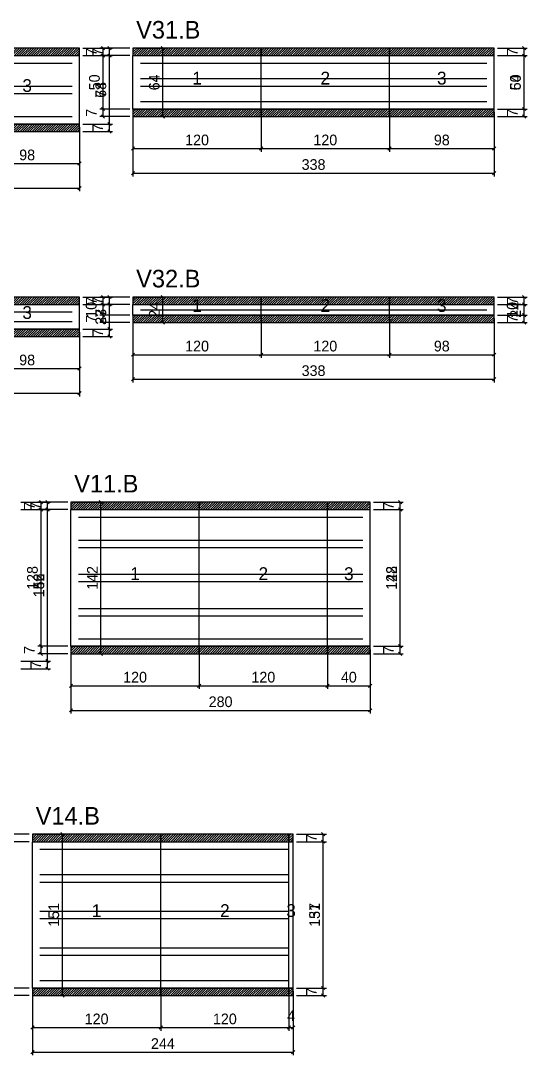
# Model space of a CAD drawing. Extents: x -10500 to 3070, y -7991 to 1250.
# Drawn here: x 516 to 990, y -6690 to -5721 of the extents above; entities that cross this region are included whole.
import ezdxf
from ezdxf.enums import TextEntityAlignment as Align

# ---------------------------------------------------------------- set-up
doc = ezdxf.new("R2010")
doc.units = 0
for name, color, linetype in [('5', 5, 'Continuous'), ('COTA', 241, 'Continuous'), ('NOMENCLATURA', 7, 'Continuous'), ('Painéis', 200, 'Continuous'), ('SARR_2.2x7', 40, 'Continuous'), ('SCO-___-LAJ', 224, 'Continuous')]:
    doc.layers.add(name, color=color, linetype=linetype)
doc.dimstyles.new('PAINEL', dxfattribs={"dimtxt": 10, "dimasz": 3, "dimexe": 3, "dimexo": 3, "dimgap": 3, "dimtad": 1, "dimblk": 'OBLIQUE', "dimblk1": 'OBLIQUE', "dimcen": 2.5, "dimclrd": 4, "dimclre": 4, "dimclrt": 240, "dimazin": 3, "dimtfac": 1, "dimtmove": 0, "dimatfit": 3})

# ---------------------------------------------------------------- blocks, each defined once
blk = doc.blocks.new('_OBLIQUE')
at = {"color": 0, "linetype": 'BYBLOCK'}
blk.add_line((-0.5, -0.5), (0.5, 0.5), dxfattribs=at)

msp = doc.modelspace()

# ---------------------------------------------------------------- hatches: boundary and pattern name
at = {"layer": 'COTA'}
h = msp.add_hatch(dxfattribs=at)
h.set_pattern_fill('ANSI31', scale=0.5)
h.paths.add_polyline_path([(473, -5753.7), (571, -5753.7), (571, -5746.7), (473, -5746.7)])
h = msp.add_hatch(dxfattribs=at)
h.set_pattern_fill('ANSI31', scale=0.5)
h.paths.add_polyline_path([(621, -5753.7), (741, -5753.7), (741, -5746.7), (621, -5746.7)])
h = msp.add_hatch(dxfattribs=at)
h.set_pattern_fill('ANSI31', scale=0.5)
h.paths.add_polyline_path([(741, -5753.7), (861, -5753.7), (861, -5746.7), (741, -5746.7)])
h = msp.add_hatch(dxfattribs=at)
h.set_pattern_fill('ANSI31', scale=0.5)
h.paths.add_polyline_path([(861, -5753.7), (959, -5753.7), (959, -5746.7), (861, -5746.7)])
h = msp.add_hatch(dxfattribs=at)
h.set_pattern_fill('ANSI31', scale=0.5)
h.paths.add_polyline_path([(621, -5810.7), (741, -5810.7), (741, -5803.7), (621, -5803.7)])
h = msp.add_hatch(dxfattribs=at)
h.set_pattern_fill('ANSI31', scale=0.5)
h.paths.add_polyline_path([(741, -5810.7), (861, -5810.7), (861, -5803.7), (741, -5803.7)])
h = msp.add_hatch(dxfattribs=at)
h.set_pattern_fill('ANSI31', scale=0.5)
h.paths.add_polyline_path([(861, -5810.7), (959, -5810.7), (959, -5803.7), (861, -5803.7)])
h = msp.add_hatch(dxfattribs=at)
h.set_pattern_fill('ANSI31', scale=0.5)
h.paths.add_polyline_path([(473, -5824.7), (571, -5824.7), (571, -5817.7), (473, -5817.7)])
h = msp.add_hatch(dxfattribs=at)
h.set_pattern_fill('ANSI31', scale=0.5)
h.paths.add_polyline_path([(473, -5986.7), (571, -5986.7), (571, -5979.7), (473, -5979.7)])
h = msp.add_hatch(dxfattribs=at)
h.set_pattern_fill('ANSI31', scale=0.5)
h.paths.add_polyline_path([(621, -5986.7), (741, -5986.7), (741, -5979.7), (621, -5979.7)])
h = msp.add_hatch(dxfattribs=at)
h.set_pattern_fill('ANSI31', scale=0.5)
h.paths.add_polyline_path([(741, -5986.7), (861, -5986.7), (861, -5979.7), (741, -5979.7)])
h = msp.add_hatch(dxfattribs=at)
h.set_pattern_fill('ANSI31', scale=0.5)
h.paths.add_polyline_path([(861, -5986.7), (959, -5986.7), (959, -5979.7), (861, -5979.7)])
h = msp.add_hatch(dxfattribs=at)
h.set_pattern_fill('ANSI31', scale=0.5)
h.paths.add_polyline_path([(621, -6003.7), (741, -6003.7), (741, -5996.7), (621, -5996.7)])
h = msp.add_hatch(dxfattribs=at)
h.set_pattern_fill('ANSI31', scale=0.5)
h.paths.add_polyline_path([(741, -6003.7), (861, -6003.7), (861, -5996.7), (741, -5996.7)])
h = msp.add_hatch(dxfattribs=at)
h.set_pattern_fill('ANSI31', scale=0.5)
h.paths.add_polyline_path([(861, -6003.7), (959, -6003.7), (959, -5996.7), (861, -5996.7)])
h = msp.add_hatch(dxfattribs=at)
h.set_pattern_fill('ANSI31', scale=0.5)
h.paths.add_polyline_path([(473, -6016.7), (571, -6016.7), (571, -6009.7), (473, -6009.7)])
h = msp.add_hatch(dxfattribs=at)
h.set_pattern_fill('ANSI31', scale=0.5)
h.paths.add_polyline_path([(563, -6178.7), (683, -6178.7), (683, -6171.7), (563, -6171.7)])
h = msp.add_hatch(dxfattribs=at)
h.set_pattern_fill('ANSI31', scale=0.5)
h.paths.add_polyline_path([(683, -6178.7), (803, -6178.7), (803, -6171.7), (683, -6171.7)])
h = msp.add_hatch(dxfattribs=at)
h.set_pattern_fill('ANSI31', scale=0.5)
h.paths.add_polyline_path([(803, -6178.7), (843, -6178.7), (843, -6171.7), (803, -6171.7)])
h = msp.add_hatch(dxfattribs=at)
h.set_pattern_fill('ANSI31', scale=0.5)
h.paths.add_polyline_path([(563, -6313.7), (683, -6313.7), (683, -6306.7), (563, -6306.7)])
h = msp.add_hatch(dxfattribs=at)
h.set_pattern_fill('ANSI31', scale=0.5)
h.paths.add_polyline_path([(683, -6313.7), (803, -6313.7), (803, -6306.7), (683, -6306.7)])
h = msp.add_hatch(dxfattribs=at)
h.set_pattern_fill('ANSI31', scale=0.5)
h.paths.add_polyline_path([(803, -6313.7), (843, -6313.7), (843, -6306.7), (803, -6306.7)])
h = msp.add_hatch(dxfattribs=at)
h.set_pattern_fill('ANSI31', scale=0.5)
h.paths.add_polyline_path([(527, -6489.7), (647, -6489.7), (647, -6482.7), (527, -6482.7)])
h = msp.add_hatch(dxfattribs=at)
h.set_pattern_fill('ANSI31', scale=0.5)
h.paths.add_polyline_path([(647, -6489.7), (767, -6489.7), (767, -6482.7), (647, -6482.7)])
h = msp.add_hatch(dxfattribs=at)
h.set_pattern_fill('ANSI31', scale=0.5)
h.paths.add_polyline_path([(767, -6489.7), (771, -6489.7), (771, -6482.7), (767, -6482.7)])
h = msp.add_hatch(dxfattribs=at)
h.set_pattern_fill('ANSI31', scale=0.5)
h.paths.add_polyline_path([(527, -6633.7), (647, -6633.7), (647, -6626.7), (527, -6626.7)])
h = msp.add_hatch(dxfattribs=at)
h.set_pattern_fill('ANSI31', scale=0.5)
h.paths.add_polyline_path([(647, -6633.7), (767, -6633.7), (767, -6626.7), (647, -6626.7)])
h = msp.add_hatch(dxfattribs=at)
h.set_pattern_fill('ANSI31', scale=0.5)
h.paths.add_polyline_path([(767, -6633.7), (771, -6633.7), (771, -6626.7), (767, -6626.7)])

# ---------------------------------------------------------------- linework, layer by layer
at = {"layer": 'Painéis'}
for p, q in [((473, -5753.7), (571, -5753.7)), ((571, -5817.7), (571, -5753.7)), ((621, -5753.7), (741, -5753.7)), ((621, -5803.7), (621, -5753.7)), ((741, -5803.7), (741, -5753.7)), ((741, -5803.7), (741, -5753.7)), ((741, -5753.7), (861, -5753.7)), ((741, -5803.7), (741, -5753.7)), ((861, -5803.7), (861, -5753.7)), ((861, -5803.7), (861, -5753.7)), ((861, -5753.7), (959, -5753.7)), ((861, -5803.7), (861, -5753.7)), ((959, -5803.7), (959, -5753.7)), ((621, -5803.7), (741, -5803.7)), ((741, -5803.7), (861, -5803.7)), ((861, -5803.7), (959, -5803.7)), ((473, -5817.7), (571, -5817.7)), ((473, -5986.7), (571, -5986.7)), ((571, -6009.7), (571, -5986.7)), ((621, -5986.7), (741, -5986.7)), ((621, -5996.7), (621, -5986.7)), ((741, -5996.7), (741, -5986.7)), ((741, -5996.7), (741, -5986.7)), ((741, -5986.7), (861, -5986.7)), ((741, -5996.7), (741, -5986.7)), ((861, -5996.7), (861, -5986.7)), ((861, -5996.7), (861, -5986.7)), ((861, -5986.7), (959, -5986.7)), ((861, -5996.7), (861, -5986.7)), ((959, -5996.7), (959, -5986.7)), ((621, -5996.7), (741, -5996.7)), ((741, -5996.7), (861, -5996.7)), ((861, -5996.7), (959, -5996.7)), ((473, -6009.7), (571, -6009.7)), ((563, -6178.7), (683, -6178.7)), ((563, -6306.7), (563, -6178.7)), ((683, -6306.7), (683, -6178.7)), ((683, -6306.7), (683, -6178.7)), ((683, -6178.7), (803, -6178.7)), ((683, -6306.7), (683, -6178.7)), ((803, -6306.7), (803, -6178.7)), ((803, -6306.7), (803, -6178.7)), ((803, -6178.7), (843, -6178.7)), ((803, -6306.7), (803, -6178.7)), ((843, -6306.7), (843, -6178.7)), ((563, -6306.7), (683, -6306.7)), ((683, -6306.7), (803, -6306.7)), ((803, -6306.7), (843, -6306.7)), ((527, -6489.7), (647, -6489.7)), ((527, -6626.7), (527, -6489.7)), ((647, -6626.7), (647, -6489.7)), ((647, -6626.7), (647, -6489.7)), ((647, -6489.7), (767, -6489.7)), ((647, -6626.7), (647, -6489.7)), ((767, -6626.7), (767, -6489.7)), ((767, -6626.7), (767, -6489.7)), ((767, -6489.7), (771, -6489.7)), ((767, -6626.7), (767, -6489.7)), ((771, -6626.7), (771, -6489.7)), ((527, -6626.7), (647, -6626.7)), ((647, -6626.7), (767, -6626.7)), ((767, -6626.7), (771, -6626.7))]:
    msp.add_line(p, q, dxfattribs=at)
at = {"layer": 'SARR_2.2x7'}
for points in [[(473, -5760.7), (564, -5760.7)], [(473, -5760.7), (564, -5760.7)], [(628, -5760.7), (741, -5760.7)], [(628, -5760.7), (741, -5760.7)], [(741, -5760.7), (861, -5760.7)], [(741, -5760.7), (861, -5760.7)], [(861, -5760.7), (952, -5760.7)], [(861, -5760.7), (952, -5760.7)], [(473, -5782.2), (564, -5782.2)], [(473, -5782.2), (564, -5782.2)], [(628, -5775.2), (741, -5775.2)], [(628, -5775.2), (741, -5775.2)], [(628, -5782.2), (741, -5782.2)], [(628, -5782.2), (741, -5782.2)], [(741, -5775.2), (861, -5775.2)], [(741, -5775.2), (861, -5775.2)], [(741, -5782.2), (861, -5782.2)], [(741, -5782.2), (861, -5782.2)], [(861, -5775.2), (952, -5775.2)], [(861, -5775.2), (952, -5775.2)], [(861, -5782.2), (952, -5782.2)], [(861, -5782.2), (952, -5782.2)], [(473, -5789.2), (564, -5789.2)], [(473, -5789.2), (564, -5789.2)], [(628, -5796.7), (741, -5796.7)], [(628, -5796.7), (741, -5796.7)], [(741, -5796.7), (861, -5796.7)], [(741, -5796.7), (861, -5796.7)], [(861, -5796.7), (952, -5796.7)], [(861, -5796.7), (952, -5796.7)], [(473, -5810.7), (564, -5810.7)], [(473, -5810.7), (564, -5810.7)], [(473, -5993.7), (564, -5993.7)], [(473, -5993.7), (564, -5993.7)], [(628, -5991.7), (741, -5991.7)], [(628, -5991.7), (741, -5991.7)], [(741, -5991.7), (861, -5991.7)], [(741, -5991.7), (861, -5991.7)], [(861, -5991.7), (952, -5991.7)], [(861, -5991.7), (952, -5991.7)], [(473, -6002.7), (564, -6002.7)], [(473, -6002.7), (564, -6002.7)], [(570, -6185.7), (683, -6185.7)], [(570, -6185.7), (683, -6185.7)], [(683, -6185.7), (803, -6185.7)], [(683, -6185.7), (803, -6185.7)], [(803, -6185.7), (836, -6185.7)], [(803, -6185.7), (836, -6185.7)], [(570, -6207.2), (683, -6207.2)], [(570, -6207.2), (683, -6207.2)], [(683, -6207.2), (803, -6207.2)], [(683, -6207.2), (803, -6207.2)], [(803, -6207.2), (836, -6207.2)], [(803, -6207.2), (836, -6207.2)], [(570, -6214.2), (683, -6214.2)], [(570, -6214.2), (683, -6214.2)], [(683, -6214.2), (803, -6214.2)], [(683, -6214.2), (803, -6214.2)], [(803, -6214.2), (836, -6214.2)], [(803, -6214.2), (836, -6214.2)], [(570, -6239.2), (683, -6239.2)], [(570, -6239.2), (683, -6239.2)], [(570, -6246.2), (683, -6246.2)], [(570, -6246.2), (683, -6246.2)], [(683, -6239.2), (803, -6239.2)], [(683, -6239.2), (803, -6239.2)], [(683, -6246.2), (803, -6246.2)], [(683, -6246.2), (803, -6246.2)], [(803, -6239.2), (836, -6239.2)], [(803, -6239.2), (836, -6239.2)], [(803, -6246.2), (836, -6246.2)], [(803, -6246.2), (836, -6246.2)], [(570, -6271.2), (683, -6271.2)], [(570, -6271.2), (683, -6271.2)], [(683, -6271.2), (803, -6271.2)], [(683, -6271.2), (803, -6271.2)], [(803, -6271.2), (836, -6271.2)], [(803, -6271.2), (836, -6271.2)], [(570, -6278.2), (683, -6278.2)], [(570, -6278.2), (683, -6278.2)], [(683, -6278.2), (803, -6278.2)], [(683, -6278.2), (803, -6278.2)], [(803, -6278.2), (836, -6278.2)], [(803, -6278.2), (836, -6278.2)], [(570, -6299.7), (683, -6299.7)], [(570, -6299.7), (683, -6299.7)], [(683, -6299.7), (803, -6299.7)], [(683, -6299.7), (803, -6299.7)], [(803, -6299.7), (836, -6299.7)], [(803, -6299.7), (836, -6299.7)], [(534, -6496.7), (647, -6496.7)], [(534, -6496.7), (647, -6496.7)], [(647, -6496.7), (767, -6496.7)], [(647, -6496.7), (767, -6496.7)], [(534, -6520.45), (647, -6520.45)], [(534, -6520.45), (647, -6520.45)], [(534, -6527.45), (647, -6527.45)], [(534, -6527.45), (647, -6527.45)], [(647, -6520.45), (767, -6520.45)], [(647, -6520.45), (767, -6520.45)], [(647, -6527.45), (767, -6527.45)], [(647, -6527.45), (767, -6527.45)], [(534, -6554.7), (647, -6554.7)], [(534, -6554.7), (647, -6554.7)], [(647, -6554.7), (767, -6554.7)], [(647, -6554.7), (767, -6554.7)], [(534, -6561.7), (647, -6561.7)], [(534, -6561.7), (647, -6561.7)], [(647, -6561.7), (767, -6561.7)], [(647, -6561.7), (767, -6561.7)], [(534, -6588.95), (647, -6588.95)], [(534, -6588.95), (647, -6588.95)], [(534, -6595.95), (647, -6595.95)], [(534, -6595.95), (647, -6595.95)], [(647, -6588.95), (767, -6588.95)], [(647, -6588.95), (767, -6588.95)], [(647, -6595.95), (767, -6595.95)], [(647, -6595.95), (767, -6595.95)], [(534, -6619.7), (647, -6619.7)], [(534, -6619.7), (647, -6619.7)], [(647, -6619.7), (767, -6619.7)], [(647, -6619.7), (767, -6619.7)]]:
    msp.add_lwpolyline(points, dxfattribs=at)
at = {"layer": 'SCO-___-LAJ'}
for points in [[(473, -5753.7), (571, -5753.7), (571, -5746.7), (473, -5746.7)], [(621, -5753.7), (741, -5753.7), (741, -5746.7), (621, -5746.7)], [(741, -5753.7), (861, -5753.7), (861, -5746.7), (741, -5746.7)], [(861, -5753.7), (959, -5753.7), (959, -5746.7), (861, -5746.7)], [(621, -5810.7), (741, -5810.7), (741, -5803.7), (621, -5803.7)], [(741, -5810.7), (861, -5810.7), (861, -5803.7), (741, -5803.7)], [(861, -5810.7), (959, -5810.7), (959, -5803.7), (861, -5803.7)], [(473, -5824.7), (571, -5824.7), (571, -5817.7), (473, -5817.7)], [(473, -5986.7), (571, -5986.7), (571, -5979.7), (473, -5979.7)], [(621, -5986.7), (741, -5986.7), (741, -5979.7), (621, -5979.7)], [(741, -5986.7), (861, -5986.7), (861, -5979.7), (741, -5979.7)], [(861, -5986.7), (959, -5986.7), (959, -5979.7), (861, -5979.7)], [(621, -6003.7), (741, -6003.7), (741, -5996.7), (621, -5996.7)], [(741, -6003.7), (861, -6003.7), (861, -5996.7), (741, -5996.7)], [(861, -6003.7), (959, -6003.7), (959, -5996.7), (861, -5996.7)], [(473, -6016.7), (571, -6016.7), (571, -6009.7), (473, -6009.7)], [(563, -6178.7), (683, -6178.7), (683, -6171.7), (563, -6171.7)], [(683, -6178.7), (803, -6178.7), (803, -6171.7), (683, -6171.7)], [(803, -6178.7), (843, -6178.7), (843, -6171.7), (803, -6171.7)], [(563, -6313.7), (683, -6313.7), (683, -6306.7), (563, -6306.7)], [(683, -6313.7), (803, -6313.7), (803, -6306.7), (683, -6306.7)], [(803, -6313.7), (843, -6313.7), (843, -6306.7), (803, -6306.7)], [(527, -6489.7), (647, -6489.7), (647, -6482.7), (527, -6482.7)], [(647, -6489.7), (767, -6489.7), (767, -6482.7), (647, -6482.7)], [(767, -6489.7), (771, -6489.7), (771, -6482.7), (767, -6482.7)], [(527, -6633.7), (647, -6633.7), (647, -6626.7), (527, -6626.7)], [(647, -6633.7), (767, -6633.7), (767, -6626.7), (647, -6626.7)], [(767, -6633.7), (771, -6633.7), (771, -6626.7), (767, -6626.7)]]:
    msp.add_lwpolyline(points, close=True, dxfattribs=at)

# ---------------------------------------------------------------- texts
at = {"layer": '5'}
for s, p in [('1', (681, -5774.7)), ('2', (801, -5774.7)), ('3', (910, -5774.7)), ('3', (522, -5781.7)), ('1', (681, -5987.7)), ('2', (801, -5987.7)), ('3', (910, -5987.7)), ('3', (522, -5994.2)), ('1', (623, -6238.7)), ('2', (743, -6238.7)), ('3', (823, -6238.7)), ('1', (587, -6554.2)), ('2', (707, -6554.2)), ('3', (769, -6554.2))]:
    msp.add_text(s, height=12, dxfattribs=at).set_placement(p, align=Align.MIDDLE_CENTER)
at = {"layer": 'NOMENCLATURA'}
for s, p in [('V31.B', (624, -5737.7)), ('V32.B', (624, -5970.7)), ('V11.B', (566, -6162.7)), ('V14.B', (530, -6473.7))]:
    msp.add_text(s, height=16.5, dxfattribs=at).set_placement(p)

# ---------------------------------------------------------------- dimensions: what is measured, and where the dimension line sits
at = {"layer": 'COTA'}
for base, p1, p2 in [((599, -5824.7), (571, -5824.7), (571, -5746.7)), ((599, -5753.7), (571, -5753.7), (571, -5746.7)), ((599, -5817.7), (571, -5817.7), (571, -5753.7)), ((593, -5753.7), (621, -5753.7), (621, -5746.7)), ((593, -5803.7), (621, -5803.7), (621, -5753.7)), ((649, -5810.7), (621, -5810.7), (621, -5746.7)), ((987, -5810.7), (959, -5810.7), (959, -5746.7)), ((987, -5753.7), (959, -5753.7), (959, -5746.7)), ((987, -5803.7), (959, -5803.7), (959, -5753.7)), ((593, -5810.7), (621, -5810.7), (621, -5803.7)), ((987, -5810.7), (959, -5810.7), (959, -5803.7)), ((599, -5824.7), (571, -5824.7), (571, -5817.7)), ((599, -6016.7), (571, -6016.7), (571, -5979.7)), ((599, -5986.7), (571, -5986.7), (571, -5979.7)), ((599, -6009.7), (571, -6009.7), (571, -5986.7)), ((593, -5986.7), (621, -5986.7), (621, -5979.7)), ((593, -5996.7), (621, -5996.7), (621, -5986.7)), ((649, -6003.7), (621, -6003.7), (621, -5979.7)), ((987, -6003.7), (959, -6003.7), (959, -5979.7)), ((987, -5986.7), (959, -5986.7), (959, -5979.7)), ((987, -5996.7), (959, -5996.7), (959, -5986.7)), ((593, -6003.7), (621, -6003.7), (621, -5996.7)), ((987, -6003.7), (959, -6003.7), (959, -5996.7)), ((599, -6016.7), (571, -6016.7), (571, -6009.7)), ((541, -6327.7), (513, -6327.7), (513, -6171.7)), ((541, -6178.7), (513, -6178.7), (513, -6171.7)), ((535, -6178.7), (563, -6178.7), (563, -6171.7)), ((591, -6313.7), (563, -6313.7), (563, -6171.7)), ((871, -6313.7), (843, -6313.7), (843, -6171.7)), ((871, -6178.7), (843, -6178.7), (843, -6171.7)), ((541, -6320.7), (513, -6320.7), (513, -6178.7)), ((535, -6306.7), (563, -6306.7), (563, -6178.7)), ((871, -6306.7), (843, -6306.7), (843, -6178.7)), ((535, -6313.7), (563, -6313.7), (563, -6306.7)), ((871, -6313.7), (843, -6313.7), (843, -6306.7)), ((541, -6327.7), (513, -6327.7), (513, -6320.7)), ((499, -6489.7), (527, -6489.7), (527, -6482.7)), ((499, -6626.7), (527, -6626.7), (527, -6489.7)), ((555, -6633.7), (527, -6633.7), (527, -6482.7)), ((799, -6633.7), (771, -6633.7), (771, -6482.7)), ((799, -6489.7), (771, -6489.7), (771, -6482.7)), ((799, -6626.7), (771, -6626.7), (771, -6489.7)), ((499, -6633.7), (527, -6633.7), (527, -6626.7)), ((799, -6633.7), (771, -6633.7), (771, -6626.7))]:
    msp.add_linear_dim(base=base, p1=p1, p2=p2, angle=90, dimstyle='PAINEL', dxfattribs=at).render()
for base, p1, p2 in [((621, -5840.7), (621, -5803.7), (741, -5803.7)), ((621, -5863.7), (621, -5803.7), (959, -5803.7)), ((741, -5840.7), (741, -5803.7), (861, -5803.7)), ((861, -5840.7), (861, -5803.7), (959, -5803.7)), ((233, -5877.7), (233, -5817.7), (571, -5817.7)), ((473, -5854.7), (473, -5817.7), (571, -5817.7)), ((621, -6033.7), (621, -5996.7), (741, -5996.7)), ((621, -6056.7), (621, -5996.7), (959, -5996.7)), ((741, -6033.7), (741, -5996.7), (861, -5996.7)), ((861, -6033.7), (861, -5996.7), (959, -5996.7)), ((233, -6069.7), (233, -6009.7), (571, -6009.7)), ((473, -6046.7), (473, -6009.7), (571, -6009.7)), ((563, -6343.7), (563, -6306.7), (683, -6306.7)), ((563, -6366.7), (563, -6306.7), (843, -6306.7)), ((683, -6343.7), (683, -6306.7), (803, -6306.7)), ((803, -6343.7), (803, -6306.7), (843, -6306.7)), ((527, -6663.7), (527, -6626.7), (647, -6626.7)), ((527, -6686.7), (527, -6626.7), (771, -6626.7)), ((647, -6663.7), (647, -6626.7), (767, -6626.7)), ((767, -6663.7), (767, -6626.7), (771, -6626.7))]:
    msp.add_linear_dim(base=base, p1=p1, p2=p2, dimstyle='PAINEL', dxfattribs=at).render()

doc.saveas('drawing.dxf')
